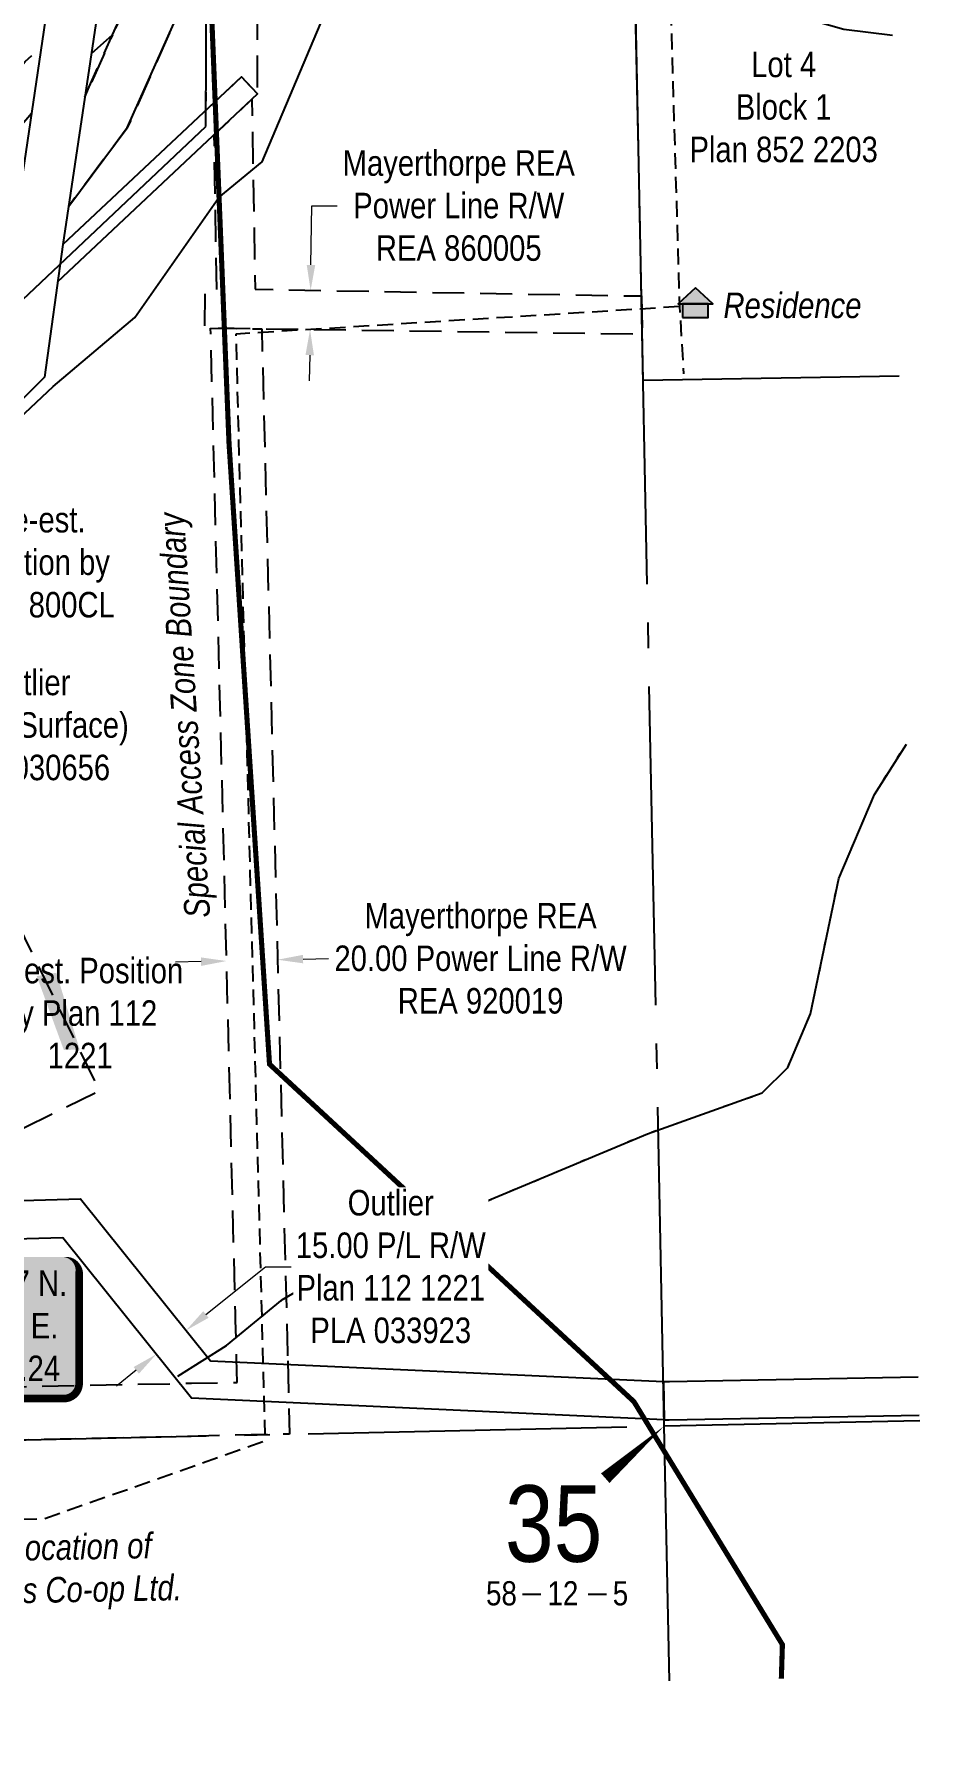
# Model space of a CAD drawing. Extents: x 583467 to 586907, y 5990577 to 5992825.
# Drawn here: x 586559 to 586907, y 5990613 to 5991282 of the extents above; entities that cross this region are included whole.
import ezdxf
from ezdxf.enums import TextEntityAlignment as Align

# ---------------------------------------------------------------- set-up
doc = ezdxf.new("R2010")
doc.units = 0
doc.header["$LTSCALE"] = 5
doc.header["$PDSIZE"] = 0.5
for name, pattern in [('DASHDOT2', [12.7, 6.35, -3.175, 0, -3.175]), ('foc-ACCESSROAD', [3.75, 2.5, -1.25]), ('foc-FLOWLINE', [3.75, 2.5, -1.25]), ('foc-QUARTERLINE', [33, 25, -3, 2, -3]), ('foc-WHEELTRACKS', [2, 0.4, -1.6]), ('UG_PIPE', [1.875, 1.25, -0.625])]:
    doc.linetypes.add(name, pattern=pattern)
doc.layers.get('Defpoints').update_dxf_attribs({"color": 9})
for name, color, linetype in [('10', 1, 'Continuous'), ('9', 3, 'Continuous'), ('AS-PIPE-UG', 44, 'UG_PIPE'), ('AS-PIPE-UG-T', 44, 'Continuous'), ('AS-POWER', 104, 'foc-POWER'), ('AS-RESIDENCE', 14, 'Continuous'), ('AS-TELUS', 224, 'foc-TEL'), ('AS-UNDERLAY-H', 141, 'Continuous'), ('AS-WILDLIFE', 131, 'DASHDOT2'), ('C-RW', 13, 'Continuous'), ('C-WS', 13, 'foc-ACCESSROAD'), ('DETAIL-T', 7, 'Continuous'), ('F-AR', 190, 'foc-ACCESSROAD'), ('F-EZE', 190, 'foc-FLOWLINE'), ('F-RW', 190, 'Continuous'), ('F-VCE', 190, 'foc-FLOWLINE'), ('L-MON-T', 1, 'Continuous'), ('L-QSEC', 8, 'foc-QUARTERLINE'), ('L-SECLBL', 7, 'Continuous'), ('L-TITLEDB', 4, 'Continuous'), ('L-TITLEDB-T', 4, 'Continuous'), ('T-WATER', 160, 'Continuous'), ('T-WATER-P3', 160, 'foc-WHEELTRACKS')]:
    doc.layers.add(name, color=color, linetype=linetype)
for name, color, linetype, lineweight in [('C-RW-T', 13, 'Continuous', 9), ('C-WS-T', 13, 'Continuous', 9), ('F-EZE-T', 190, 'Continuous', 9)]:
    doc.layers.add(name, color=color, linetype=linetype, lineweight=lineweight)
doc.styles.add('175L', font='ARIALN.TTF', dxfattribs={"height": 20})
doc.styles.add('240', font='ARIALN.TTF', dxfattribs={"height": 30})
doc.styles.add('80', font='ARIALN.TTF', dxfattribs={"height": 10})
doc.styles.add('80CG', font='ARIALN.TTF', dxfattribs={"height": 10})
doc.styles.add('80L', font='ARIALN.TTF', dxfattribs={"height": 10})
doc.styles.add('foc-LtypeFont', font='ARIALN.TTF', dxfattribs={"height": 7.35})
doc.styles.add('SIMPLEX', font='ARIALN.TTF')
doc.linetypes.add('foc-POWER', pattern='A,6,-1,["P",foc-LtypeFont,S=0.2,R=0,X=-0.625,Y=-0.75],-1.24,4', length=12.24)
doc.linetypes.add('foc-POWER-NOLINE', pattern='A,0,-4,["P",foc-LtypeFont,S=0.2,R=0,X=-0.625,Y=-0.75],-8.24', length=12.24)
doc.linetypes.add('foc-TEL', pattern='A,2,-1,["T",foc-LtypeFont,S=0.2,R=0,X=-0.425,Y=-0.75],-1.24,8', length=12.24)
doc.linetypes.add('foc-TEL-NOLINE', pattern='A,0,-2,["T",foc-LtypeFont,S=0.2,R=0,X=-0.425,Y=-0.75],-10.24', length=12.24)
doc.linetypes.add('foc-TOPO-flowdirection-NOLINE', pattern='A,0,[">",foc-LtypeFont,S=0.3,R=0,X=0,Y=-0.945],-20,[">",foc-LtypeFont,S=0.3,R=0,X=0,Y=-0.945],0', length=20)
doc.dimstyles.new('Compass 5 000', dxfattribs={"dimscale": 5, "dimtxt": 9, "dimasz": 2, "dimexe": 0.2, "dimexo": 0.0625, "dimgap": 0.5, "dimtad": 0, "dimtih": 1, "dimtoh": 1, "dimzin": 0, "dimdsep": 46, "dimtxsty": '80CG', "dimcen": 0.1, "dimse1": 1, "dimse2": 1, "dimclrd": 256, "dimclrt": 256, "dimaunit": 1, "dimadec": 4, "dimazin": 0, "dimtfac": 0.06, "dimtofl": 0, "dimtmove": 0, "dimatfit": 1, "dimfxl": 0.2, "dimtolj": 1, "dimtzin": 0, "dimlwd": -1, "dimarcsym": 0})

# ---------------------------------------------------------------- blocks, each defined once
blk = doc.blocks.new('L-SECLBL')
at = {"layer": '9', "color": 7}
for p, q in [((-5.08, -27.83), (-12.29, -27.83)), ((20.7, -27.83), (13.5, -27.83))]:
    blk.add_line(p, q, dxfattribs=at)
at = {"layer": '10', "color": 2, "style": 'SIMPLEX'}
blk.add_attdef('SEC', text='', height=30, dxfattribs=at).set_placement((0, 0), align=Align.MIDDLE)
at = {"layer": '10', "color": 5, "style": '80L'}
blk.add_attdef('TWP', text='', height=9.5, dxfattribs=at).set_placement((-14.43, -27.37), align=Align.MIDDLE_RIGHT)
blk.add_attdef('RGE', text='', height=9.5, dxfattribs=at).set_placement((3.62, -27.37), align=Align.MIDDLE_CENTER)
blk.add_attdef('MER', text='', height=9.5, dxfattribs=at).set_placement((23.17, -27.37), align=Align.MIDDLE_LEFT)
blk = doc.blocks.new('*D45')
at = {"layer": 'Defpoints', "color": 0, "transparency": 16777216}
for p in [(586697.23, 5991180.83), (586667.45, 5991165.88), (586697.01, 5991165.46)]:
    blk.add_point(p, dxfattribs=at)
at = {"layer": 'F-EZE-T', "transparency": 16777216}
for p, q in [((586667.81, 5991191.25), (586668.14, 5991214.47)), ((586668.14, 5991214.47), (586678.14, 5991214.47)), ((586667.3, 5991155.88), (586667.16, 5991145.88))]:
    blk.add_line(p, q, dxfattribs=at)
for points in [[(586666.14, 5991191.27), (586669.48, 5991191.23), (586667.67, 5991181.25)], [(586665.64, 5991155.9), (586668.97, 5991155.86), (586667.45, 5991165.88)]]:
    blk.add_solid(points, dxfattribs=at)
at = {"layer": 'F-EZE-T', "transparency": 16777216, "insert": (586725.75, 5991214.47), "char_height": 10, "attachment_point": 5, "style": '80CG'}
blk.add_mtext('\\A1;Mayerthorpe REA\\PPower Line R/W\\PREA 860005', dxfattribs=at)
blk = doc.blocks.new('*D46')
at = {"layer": 'Defpoints', "color": 0, "transparency": 16777216}
for p in [(586654.71, 5990918.88), (586634.77, 5990915.92), (586654.77, 5990916.43)]:
    blk.add_point(p, dxfattribs=at)
at = {"layer": 'F-EZE-T', "transparency": 16777216}
for p, q in [((586664.71, 5990919.13), (586674.71, 5990919.38)), ((586624.71, 5990918.12), (586614.72, 5990917.87))]:
    blk.add_line(p, q, dxfattribs=at)
for points in [[(586624.67, 5990919.79), (586624.75, 5990916.46), (586634.71, 5990918.37)], [(586664.67, 5990920.79), (586664.75, 5990917.46), (586654.71, 5990918.88)]]:
    blk.add_solid(points, dxfattribs=at)
at = {"layer": 'F-EZE-T', "transparency": 16777216, "insert": (586734.3, 5990919.38), "char_height": 10, "attachment_point": 5, "style": '80CG'}
blk.add_mtext('\\A1;Mayerthorpe REA\\P20.00 Power Line R/W\\PREA 920019', dxfattribs=at)
blk = doc.blocks.new('res_occ')
for points in [[(0.1, 0.89), (-1.26, -0.37), (1.46, -0.37)], [(-0.9, -1.43), (1.1, -1.43), (1.1, -0.37), (-0.9, -0.37)]]:
    blk.add_hatch(color=14).paths.add_polyline_path(points)
at = {"color": 14}
for points in [[(0.1, 0.89), (-1.26, -0.37), (1.46, -0.37)], [(-0.9, -1.43), (1.1, -1.43), (1.1, -0.37), (-0.9, -0.37)]]:
    blk.add_lwpolyline(points, close=True, dxfattribs=at)
blk = doc.blocks.new('*D50')
at = {"layer": 'C-RW-T', "transparency": 16777216}
for p, q in [((586626.62, 5990779.8), (586650, 5990798.54)), ((586650, 5990798.54), (586660, 5990798.54)), ((586599.32, 5990757.91), (586591.52, 5990751.66))]:
    blk.add_line(p, q, dxfattribs=at)
for points in [[(586625.58, 5990781.1), (586627.66, 5990778.5), (586618.82, 5990773.54)], [(586598.28, 5990759.21), (586600.36, 5990756.61), (586607.12, 5990764.17)]]:
    blk.add_solid(points, dxfattribs=at)
at = {"layer": 'Defpoints', "color": 0, "transparency": 16777216}
for p in [(586595.38, 5990802.77), (586583.68, 5990793.4), (586607.12, 5990764.17)]:
    blk.add_point(p, dxfattribs=at)
at = {"layer": 'C-RW-T', "transparency": 16777216, "insert": (586699.08, 5990798.54), "char_height": 10, "attachment_point": 5, "style": '80CG', "bg_fill": 3, "box_fill_scale": 1.1, "bg_fill_color": 256, "bg_fill_true_color": 13158600, "bg_fill_transparency": 0}
blk.add_mtext('\\A1;Outlier\\P15.00 P/L R/W\\PPlan 112 1221\\PPLA 033923', dxfattribs=at)
blk = doc.blocks.new('*U51')
h = blk.add_hatch(color=254)
edge = h.paths.add_edge_path()
edge.add_line((-36.5, -28.5), (36.5, -28.5))
edge.add_arc((36.5, -22.5), 6, 270, 360)
edge.add_line((42.5, -22.5), (42.5, 21))
edge.add_arc((36.5, 21), 6, 0, 90)
edge.add_line((36.5, 27), (-36.5, 27))
edge.add_arc((-36.5, 21), 6, 90, 180)
edge.add_line((-42.5, 21), (-42.5, -22.5))
edge.add_arc((-36.5, -22.5), 6, 180, 270)
at = {"color": 1, "flags": 128}
blk.add_lwpolyline([(-36.5, -28.5, 3, 3, 0), (36.5, -28.5, 3, 3, 0.414214), (42.5, -22.5, 3, 3, 0), (42.5, 21, 3, 0, 0.414214), (36.5, 27, 0, 0, 0), (-36.5, 27, 0, 0, 0.414214), (-42.5, 21, 0, 0, 0), (-42.5, -22.5, 0, 3, 0.414214)], format="xyseb", close=True, dxfattribs=at)
blk.add_lwpolyline([(-40.94, -11.14, 0, 10, 0), (0, 0, 5, 5, 0)], format="xyseb", dxfattribs=at)
at = {"color": 1, "style": '80'}
blk.add_attdef('ENTER_TEXT_001', (-35.99, -5), '', height=10, dxfattribs=at)

msp = doc.modelspace()

# ---------------------------------------------------------------- hatches: boundary and pattern name
at = {"layer": 'AS-UNDERLAY-H'}
h = msp.add_hatch(color=256, dxfattribs=at)
h.dxf.hatch_style = 1
h.paths.add_polyline_path([(586560.283, 5990912.459), (586567.985, 5990913.764), (586577.144, 5990883.627), (586570.911, 5990883.5)])

# ---------------------------------------------------------------- linework, layer by layer
at = {"layer": 'AS-PIPE-UG', "flags": 128}
for points in [[(586805.207, 5991413.17), (586812.296, 5991174.903), (586813.877, 5991148.62)], [(586812.296, 5991174.903), (586804.559, 5991174.487), (586798.917, 5991174.073), (586638.326, 5991164.113), (586649.77, 5990730.124), (586563.376, 5990699.674), (586457.227, 5990697.664), (586433.408, 5990702.443), (586407.738, 5990726.433), (586374.628, 5990726.939), (586018.485, 5990720.029), (586013.682, 5990717.084), (586015.113, 5990618.842)]]:
    msp.add_lwpolyline(points, dxfattribs=at)
at = {"layer": 'AS-POWER', "linetype": 'foc-POWER-NOLINE', "flags": 128}
msp.add_lwpolyline([(586626.617, 5991245.461), (586626.927, 5991330.094), (586627.479, 5991480.789), (586633.391, 5991495.575), (586630.654, 5991638.328)], dxfattribs=at)
at = {"layer": 'AS-POWER', "flags": 128}
msp.add_lwpolyline([(585079.644, 5990897.408), (585159.432, 5990901.913), (585160.017, 5990902.122), (585162.922, 5990903.163), (585177.777, 5990908.484), (585305.235, 5990954.142), (585543.809, 5990987.541), (585783.388, 5990952.084), (585887.648, 5990924.682), (585889.654, 5990924.631), (585982.271, 5990943.959), (586106.659, 5990925.334), (586406.255, 5991037.313), (586626.617, 5991245.461)], dxfattribs=at)
at = {"layer": 'AS-TELUS', "linetype": 'foc-TEL-NOLINE', "flags": 128}
msp.add_lwpolyline([(586572.836, 5991214.333), (586595.799, 5991244.959), (586616.216, 5991290.856), (586621.004, 5991309.071), (586625.501, 5991325.433), (586630.639, 5991343.693), (586634.98, 5991388.727), (586635.285, 5991443.003), (586633.391, 5991495.575), (586631.871, 5991537.758), (586631.577, 5991545.907), (586632.173, 5991562.891), (586630.654, 5991638.328)], dxfattribs=at)
at = {"layer": 'AS-WILDLIFE', "const_width": 2, "flags": 128}
msp.add_lwpolyline([(586616.746, 5991638.151), (586619.801, 5991512.922), (586635.676, 5991121.338), (586651.551, 5990877.921), (586794.426, 5990745.629), (586852.635, 5990650.379), (586852.217, 5990637.012)], dxfattribs=at)
at = {"layer": 'C-RW'}
msp.add_lwpolyline([(586437.958, 5990821.17), (586484.287, 5990822.474), (586503.358, 5990907.178), (586517.992, 5990903.883), (586499.761, 5990822.909), (586577.485, 5990825.095), (586628.364, 5990761.636), (586805.968, 5990753.585), (586806.273, 5990738.562), (586620.909, 5990746.966), (586570.461, 5990809.892), (586480.887, 5990807.372), (586433.643, 5990806.043)], dxfattribs=at)
at = {"layer": 'C-RW', "flags": 128}
for points in [[(586805.974, 5990753.59), (586808.406, 5990753.482), (586905.911, 5990755.382)], [(586806.273, 5990738.562), (586808.216, 5990738.474), (586906.211, 5990740.36)]]:
    msp.add_lwpolyline(points, dxfattribs=at)
at = {"layer": 'C-WS', "flags": 128}
msp.add_lwpolyline([(586475.413, 5990952.949), (586529.998, 5990979.623), (586584.841, 5990867.326), (586481.549, 5990816.884), (586453.163, 5990875.016)], dxfattribs=at)
at = {"layer": 'F-AR', "flags": 128}
msp.add_lwpolyline([(586579.195, 5991256.991), (586580.898, 5991261.103), (586589.95, 5991281.406), (586597.315, 5991297.595), (586600.893, 5991311.251), (586610.886, 5991347.313), (586614.976, 5991389.745), (586615.273, 5991442.7), (586611.568, 5991545.546), (586631.577, 5991545.907), (586631.871, 5991537.758), (586635.285, 5991443.003), (586634.98, 5991388.727), (586630.639, 5991343.693), (586626.881, 5991330.133), (586625.501, 5991325.433), (586621.004, 5991309.071), (586616.595, 5991292.906), (586616.216, 5991290.856), (586595.799, 5991244.959), (586572.836, 5991214.333)], dxfattribs=at)
at = {"layer": 'F-EZE', "flags": 128}
for points in [[(586647.744, 5991535.805), (586646.674, 5991258.447), (586640.557, 5991264.932), (586626.641, 5991251.86), (586626.927, 5991330.094), (586627.679, 5991535.438), (586631.952, 5991535.516), (586647.744, 5991535.805)], [(586797.353, 5991179.08), (586797.658, 5991164.018), (586649.049, 5991166.143), (586648.492, 5991166.152), (586628.468, 5991166.502), (586626.126, 5991166.543), (586626.389, 5991181.548), (586630.89, 5991181.469), (586629.846, 5991242.308), (586644.617, 5991256.186), (586645.894, 5991181.726), (586797.353, 5991179.08)], [(586658.67, 5990761.636), (586658.975, 5990749.503), (586659.015, 5990747.87), (586659.048, 5990746.596), (586659.39, 5990732.901), (586486.086, 5990729.114), (586485.626, 5990750.153), (586617.494, 5990752.77), (586619.101, 5990752.904), (586620.965, 5990752.838), (586638.866, 5990753.194), (586638.63, 5990762.554), (586638.598, 5990763.782), (586638.555, 5990765.542), (586638.251, 5990777.593), (586638.221, 5990778.797), (586638.176, 5990780.582), (586628.468, 5991166.502), (586648.492, 5991166.152), (586658.216, 5990779.654), (586658.26, 5990777.9), (586658.291, 5990776.676), (586658.595, 5990764.613), (586658.636, 5990762.889), (586658.67, 5990761.636)]]:
    msp.add_lwpolyline(points, close=True, dxfattribs=at)
msp.add_lwpolyline([(586581.744, 5991274.091), (586589.95, 5991281.406), (586580.898, 5991261.103), (586579.641, 5991259.983)], dxfattribs=at)
at = {"layer": 'F-RW', "flags": 128}
msp.add_lwpolyline([(586568.41, 5991184.585), (586646.842, 5991258.276), (586640.557, 5991264.932), (586570.581, 5991199.202)], dxfattribs=at)
at = {"layer": 'F-VCE', "flags": 128}
for points in [[(586585.199, 5991297.269), (586600.893, 5991311.251), (586597.315, 5991297.595), (586589.95, 5991281.406), (586581.744, 5991274.091)], [(586558.222, 5991250.642), (586498.922, 5991180.054), (586438.918, 5991124.028), (586409.375, 5991098.934), (586403.954, 5991093.557), (586348.983, 5991050.547), (586278.801, 5991009.08), (586182.47, 5990989.846), (586091.398, 5990976.899), (586001.455, 5990967.988), (586001.128, 5990983.097), (586089.412, 5990991.781), (586179.998, 5991004.69), (586273.557, 5991023.432), (586340.519, 5991062.973), (586394.426, 5991105.163), (586428.899, 5991135.18), (586488.03, 5991190.414), (586555.737, 5991271.02), (586562.073, 5991276.664)]]:
    msp.add_lwpolyline(points, dxfattribs=at)
at = {"layer": 'L-QSEC'}
for p, q in [((586806.322, 5990736.112), (586906.543, 5990738.302)), ((586006.847, 5990718.641), (586806.322, 5990736.112))]:
    msp.add_line(p, q, dxfattribs=at)
at = {"layer": 'L-QSEC', "flags": 128}
for points in [[(586806.322, 5990736.112), (586789.867, 5991548.765)], [(586808.346, 5990636.163), (586806.322, 5990736.112)]]:
    msp.add_lwpolyline(points, dxfattribs=at)
at = {"layer": 'L-SECLBL', "flags": 128}
msp.add_lwpolyline([(586806.322, 5990736.112, 0, 4.998, 0), (586783.178, 5990715.638, 4.998, 4.998, 0)], format="xyseb", dxfattribs=at)
at = {"layer": 'L-TITLEDB', "flags": 128}
for points in [[(586156.507, 5990644.388), (586175.579, 5990654.952), (586248.076, 5990724.091), (586295.865, 5990780.532), (586412.561, 5990805.45), (586500.121, 5991112.433), (586544.333, 5991156.797), (586600.298, 5991534.949), (586601.843, 5991545.338), (586622.234, 5991545.739), (586620.684, 5991535.317), (586570.581, 5991199.202), (586563.294, 5991147.276), (586518.035, 5991101.918), (586428.584, 5990788.307), (586306.841, 5990762.311), (586263.007, 5990710.702), (586194.421, 5990645.122)], [(586798.022, 5991146.017), (586793.15, 5991386.625), (586790.077, 5991538.41)], [(586798.022, 5991146.017), (586898.352, 5991147.819)]]:
    msp.add_lwpolyline(points, dxfattribs=at)
at = {"layer": 'T-WATER', "flags": 128}
for points in [[(585952.609, 5990816.596), (586023.616, 5990820.601), (586053.62, 5990835.604), (586093.626, 5990864.608), (586127.63, 5990873.61), (586172.635, 5990878.614), (586212.639, 5990886.617), (586259.645, 5990904.621), (586297.65, 5990927.625), (586328.655, 5990954.627), (586364.661, 5990981.631), (586407.666, 5990999.634), (586435.67, 5991015.637), (586473.676, 5991045.641), (586533.686, 5991112.647), (586566.692, 5991143.651), (586598.697, 5991170.654), (586631.703, 5991217.659), (586648.706, 5991231.66), (586683.715, 5991314.666)], [(586876.733, 5991283.678), (586895.834, 5991281.365)]]:
    msp.add_lwpolyline(points, dxfattribs=at)
at = {"layer": 'T-WATER-P3', "linetype": 'foc-TOPO-flowdirection-NOLINE', "flags": 128}
for points in [[(585766.982, 5990613.42), (585790.58, 5990629.58), (585849.59, 5990684.585), (585870.594, 5990715.587), (585894.6, 5990781.591), (585918.605, 5990807.595), (585952.609, 5990816.596), (586023.616, 5990820.601), (586053.62, 5990835.604), (586093.626, 5990864.608), (586127.63, 5990873.61), (586172.635, 5990878.614), (586212.639, 5990886.617), (586259.645, 5990904.621), (586297.65, 5990927.625), (586328.655, 5990954.627), (586364.661, 5990981.631), (586407.666, 5990999.634), (586435.67, 5991015.637), (586473.676, 5991045.641), (586533.686, 5991112.647), (586566.692, 5991143.651), (586598.697, 5991170.654), (586631.703, 5991217.659), (586648.706, 5991231.66), (586683.715, 5991314.666), (586695.718, 5991327.667), (586722.721, 5991336.67), (586755.724, 5991335.672), (586802.728, 5991323.675), (586851.731, 5991290.677), (586876.733, 5991283.678), (586895.834, 5991281.365)], [(586615.67, 5990755.64), (586634.673, 5990767.64), (586656.676, 5990785.643), (586682.68, 5990800.645), (586697.681, 5990805.646), (586725.685, 5990819.65), (586799.695, 5990850.655), (586844.7, 5990866.659), (586854.702, 5990876.66), (586863.704, 5990897.661), (586874.709, 5990950.665), (586888.713, 5990983.666), (586901.24, 5991003.443)]]:
    msp.add_lwpolyline(points, dxfattribs=at)
at = {"layer": 'T-WATER-P3', "flags": 128}
msp.add_lwpolyline([(586615.67, 5990755.64), (586634.673, 5990767.64), (586656.676, 5990785.643), (586682.68, 5990800.645), (586697.681, 5990805.646), (586725.685, 5990819.65), (586799.695, 5990850.655), (586844.7, 5990866.659), (586854.702, 5990876.66), (586863.704, 5990897.661), (586874.709, 5990950.665), (586888.713, 5990983.666), (586901.24, 5991003.443)], dxfattribs=at)

# ---------------------------------------------------------------- block references
at = {"layer": 'AS-RESIDENCE', "xscale": 4.997753599999938, "yscale": 4.997753599999938, "zscale": 4.997753599999938}
msp.add_blockref('res_occ', (586818.005, 5991177.851), dxfattribs=at)
at = {"layer": 'DETAIL-T'}
ref = msp.add_blockref('*U51', (586534.436, 5990775.324), dxfattribs=dict(at, xscale=0.99955072, yscale=0.99955072, zscale=0.99955072))
ref.add_attrib('ENTER_TEXT_001', '5990807.37 N.', (586497.133, 5990787.091), dxfattribs={"layer": '0', "color": 1, "height": 9.99551, "style": '80'})
ref.add_attrib('ENTER_TEXT_002', '586480.89 E.', (586500.631, 5990770.391), dxfattribs={"layer": '0', "color": 1, "height": 9.99551, "style": '80'})
ref.add_attrib('ENTER_TEXT_003', 'Elev.= 852.24', (586499.087, 5990753.691), dxfattribs={"layer": '0', "color": 1, "height": 9.99551, "style": '80'})
at = {"layer": 'L-SECLBL', "xscale": 0.99955072, "yscale": 0.99955072, "zscale": 0.99955072}
msp.add_blockref('L-SECLBL', (586762.961, 5990697.86), dxfattribs=at).add_auto_attribs({'SEC': '35', 'TWP': '58', 'RGE': '12', 'MER': '5'})

# ---------------------------------------------------------------- texts
at = {"layer": 'AS-PIPE-UG-T', "insert": (586473.325, 5990691.773), "char_height": 9.99997, "attachment_point": 1, "rotation": 1.084766, "style": '175L'}
msp.add_mtext_dynamic_manual_height_columns('\\pi8.35046;{\\fArial Narrow|b0|i1|c0|p34;Approximate Location of\\P\\pi0.84025;TRL Natural Gas Co-op Ltd. }', width=141.74148, gutter_width=99.998, heights=[0], dxfattribs=at)
at = {"layer": 'AS-RESIDENCE', "insert": (586856.574, 5991175.328), "char_height": 9.99551, "width": 53.91615, "attachment_point": 5, "style": '80CG'}
msp.add_mtext('\\A1;{\\fArial Narrow|b0|i1|c0|p34;Residence}', dxfattribs=at)
at = {"layer": 'AS-WILDLIFE', "insert": (586619.647, 5991014.791), "char_height": 10, "attachment_point": 5, "rotation": 93.731409, "style": '240'}
msp.add_mtext_dynamic_manual_height_columns('{\\fArial Narrow|b0|i1|c0|p34;Special Access Zone Boundary}', width=160.0045, gutter_width=45, heights=[0], dxfattribs=at)
at = {"layer": 'C-WS-T', "insert": (586556.602, 5991010.842), "char_height": 9.99551, "width": 78.95946, "attachment_point": 5, "style": '80CG'}
msp.add_mtext('\\A1;Outlier\\P11-35 (Surface)\\PMSL 030656', dxfattribs=at)
at = {"layer": 'L-MON-T', "char_height": 9.99551, "attachment_point": 5, "style": '80CG'}
for s, insert, width in [('\\A1;Re-est. Position by Plan 800CL', (586560.968, 5991074.649), 80.12538), ('\\A1;Re-est. Position by Plan 112 1221', (586577.297, 5990897.972), 87.12087)]:
    msp.add_mtext(s, dxfattribs=dict(at, insert=insert, width=width))
at = {"layer": 'L-TITLEDB-T', "insert": (586853.129, 5991253.132), "char_height": 9.99551, "width": 73.41625, "attachment_point": 5, "style": '80CG'}
msp.add_mtext('\\A1;Lot 4\\PBlock 1\\PPlan 852 2203', dxfattribs=at)

# ---------------------------------------------------------------- dimensions: what is measured, and where the dimension line sits
at = {"layer": 'F-EZE-T'}
dim = msp.add_linear_dim(base=(586667.446, 5991165.88), p1=(586697.227, 5991180.829), p2=(586697.007, 5991165.457), angle=269.180627, text='Mayerthorpe REA\\PPower Line R/W\\PREA 860005', dimstyle='Compass 5 000', dxfattribs=at)
dim.commit()
dim.dimension.update_dxf_attribs({"geometry": '*D45', "text_midpoint": (586725.75, 5991214.471), "dimtype": 161})

# ---------------------------------------------------------------- next in the draw order: dimensions: what is measured, and where the dimension line sits
at = {"layer": 'C-RW-T', "color": 6}
dim = msp.add_linear_dim(base=(586607.12, 5990764.165), p1=(586595.381, 5990802.774), p2=(586583.685, 5990793.397), angle=218.718973, text='Outlier\\P15.00 P/L R/W\\PPlan 112 1221\\PPLA 033923', dimstyle='Compass 5 000', override={"dimtfill": 1}, dxfattribs=at)
dim.commit()
dim.dimension.update_dxf_attribs({"geometry": '*D50', "text_midpoint": (586699.083, 5990798.539), "dimtype": 161})

# ---------------------------------------------------------------- next in the draw order: dimensions: what is measured, and where the dimension line sits
at = {"layer": 'F-EZE-T'}
dim = msp.add_aligned_dim(p1=(586634.771, 5990915.922), p2=(586654.775, 5990916.425), distance=2.452, text='Mayerthorpe REA\\P20.00 Power Line R/W\\PREA 920019', dimstyle='Compass 5 000', dxfattribs=at)
dim.commit()
dim.dimension.update_dxf_attribs({"geometry": '*D46', "text_midpoint": (586734.301, 5990919.379)})

doc.saveas('drawing.dxf')
